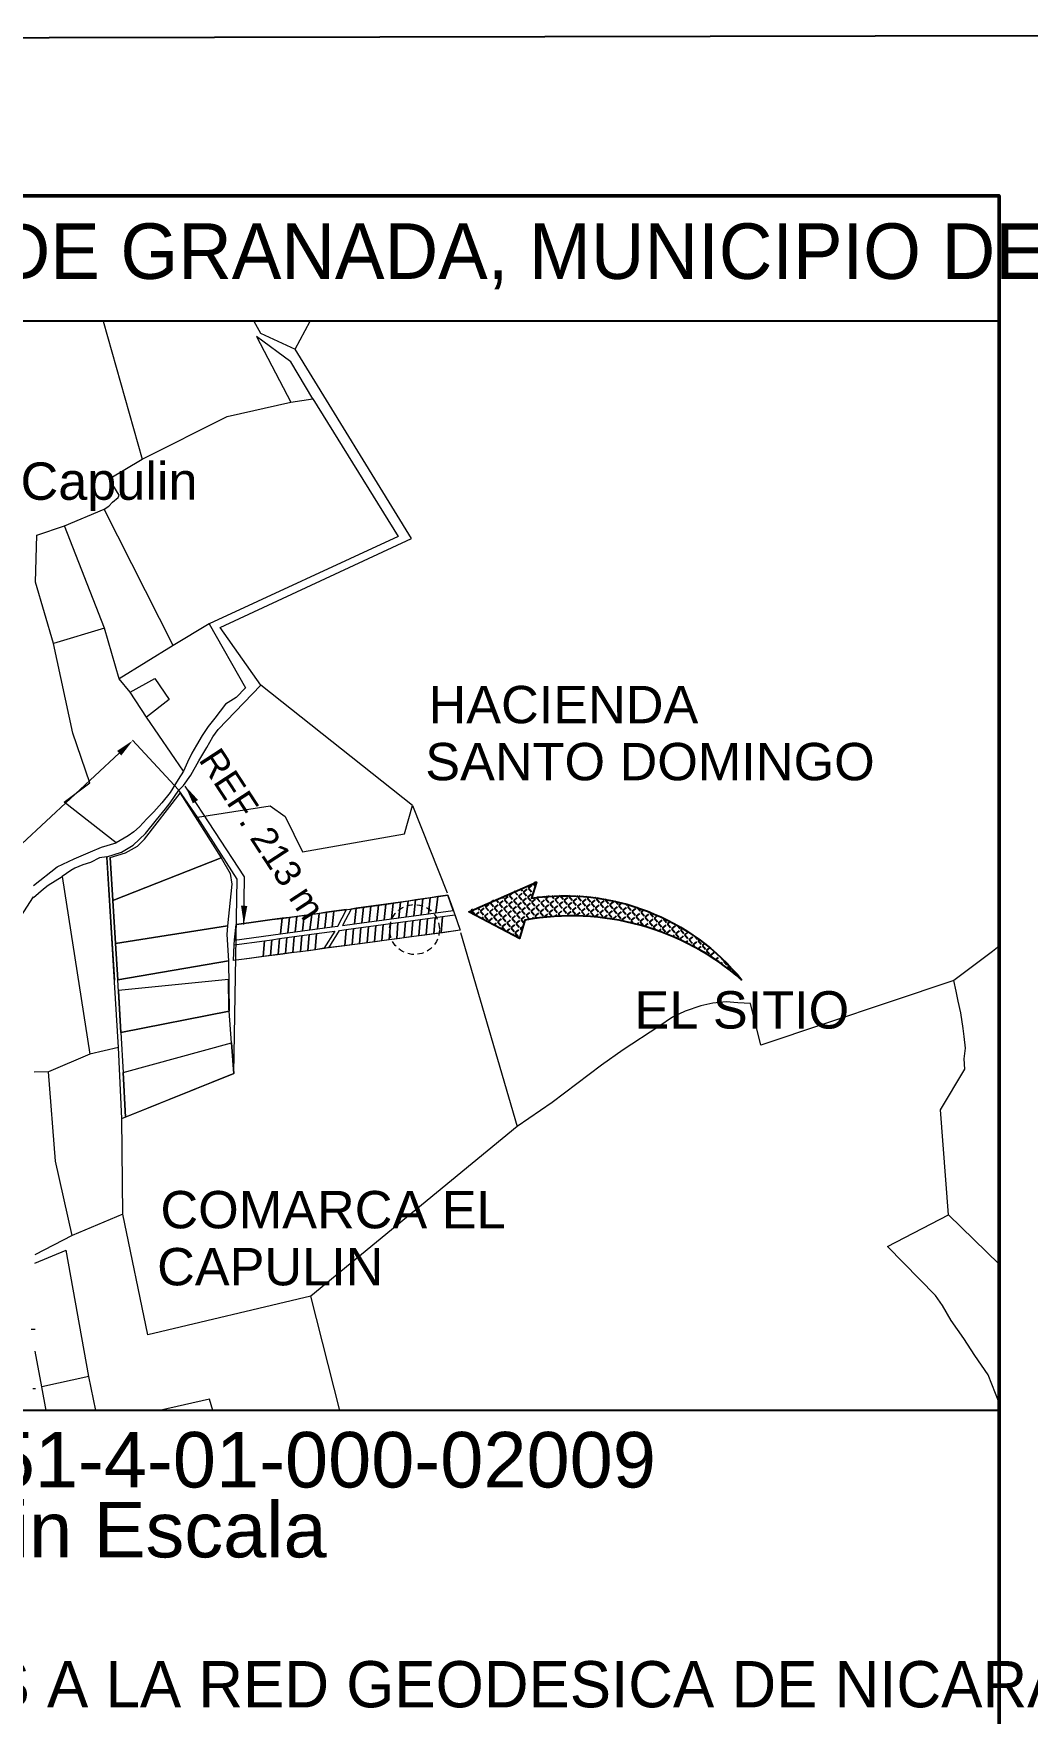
# Paper-space layout 'LAMINA DE TRABAJO' of a CAD drawing. Header units: millimetres. Extents: x 614351 to 615345, y 1320431 to 1320883.
# Drawn here: x 614882.3 to 614935.9, y 1320558.7 to 1320649.5 of the extents above; entities that cross this region are included whole.
import ezdxf
from ezdxf.enums import TextEntityAlignment as Align

# ---------------------------------------------------------------- set-up
doc = ezdxf.new("R2010")
doc.units = ezdxf.units.MM
doc.linetypes.add('DGN Style 2', pattern=[90.06457, 54.038742, -36.025828])
doc.layers.add('0 - TEXTO', color=5, linetype='Continuous')
doc.layers.add('2', color=7, linetype='Continuous')
doc.layers.add('Cotas', color=7, linetype='Continuous', lineweight=0)
doc.styles.add('CAJETIN 2', font='arial.ttf', dxfattribs={"height": 0.25})
doc.styles.add('HECTOR LOPEZ', font='arial.ttf')
doc.styles.add('PUNTOS PI', font='arial.ttf', dxfattribs={"height": 1.5})
doc.styles.get("Standard").update_dxf_attribs({"font": 'TCCM____.TTF'})
pattern_1 = [(0, (0, 0), (0, 6.985), [5.08, -1.905]), (90, (0, 0), (-6.985, 4e-16), [5.08, -1.905])]

psp = doc.layouts.new('LAMINA DE TRABAJO')

# ---------------------------------------------------------------- hatches: boundary and pattern name
h = psp.add_hatch()
h.set_pattern_fill('ANGLE', scale=0.05, angle=-50.30821)
h.set_pattern_definition([(309.6918, (614791.6188, 1320626.5969), (0.2687448, 0.2230511), [0.254, -0.09525]), (39.6918, (614791.6188, 1320626.5969), (-0.2230511, 0.2687448), [0.254, -0.09525])])
edge = h.paths.add_edge_path()
edge.add_arc((614911.294, 1320587.89), 13.922, 408.68656, 460.46115)
edge.add_line((614908.766, 1320601.581), (614908.479, 1320600.592))
edge.add_line((614908.479, 1320600.592), (614905.732, 1320602.037))
edge.add_line((614905.732, 1320602.037), (614909.401, 1320603.631))
edge.add_line((614909.401, 1320603.631), (614909.117, 1320602.765))
edge.add_arc((614910.93, 1320590.595), 12.305, 399.05485, 458.47286, ccw=False)
at = {"lineweight": 30, "true_color": 0x000000}
h = psp.add_hatch(dxfattribs=at)
h.set_pattern_fill('ANGLE', color=18)
h.set_pattern_definition(pattern_1)
h.paths.add_polyline_path([(614903.144, 1320601.592), (614902.744, 1320601.537), (614902.673, 1320600.658), (614903.072, 1320600.709)])
h = psp.add_hatch(dxfattribs=at)
h.set_pattern_fill('ANGLE', color=18)
h.set_pattern_definition(pattern_1)
h.paths.add_polyline_path([(614903.144, 1320601.592), (614902.744, 1320601.537), (614902.673, 1320600.658), (614903.072, 1320600.709)])

# ---------------------------------------------------------------- linework, layer by layer
for p, q in [((614934.41, 1320640.692), (614839.808, 1320640.692)), ((614934.41, 1320640.692), (614934.41, 1320575.067)), ((614934.41, 1320633.916), (614839.808, 1320633.916)), ((614934.41, 1320633.916), (614839.808, 1320633.916)), ((614934.41, 1320575.067), (614839.808, 1320575.067)), ((614934.41, 1320575.067), (614839.808, 1320575.067)), ((614934.41, 1320575.067), (614839.808, 1320575.067))]:
    psp.add_line(p, q)
at = {"color": 4}
psp.add_lwpolyline([(614659.974, 1320648.797), (614990.192, 1320649.456), (614990.061, 1320431.906), (614659.842, 1320431.247)], close=True, dxfattribs=at)
at = {"color": 7, "lineweight": 50}
psp.add_lwpolyline([(614668.532, 1320640.692), (614934.41, 1320640.692), (614934.41, 1320440.81), (614668.532, 1320440.81)], close=True, dxfattribs=at)
at = {"color": 7}
psp.add_lwpolyline([(614920.517, 1320598.32, 0.229832), (614908.798, 1320601.554), (614908.51, 1320600.565), (614905.763, 1320602.01), (614909.432, 1320603.604), (614909.149, 1320602.738, -0.265229), (614920.517, 1320598.32, 60.597834)], format="xyb", dxfattribs=at)
at = {"color": 18, "linetype": 'DGN Style 2', "lineweight": 5, "ltscale": 0.006, "true_color": 0x000000}
psp.add_circle((614902.835, 1320601.05), 1.348, dxfattribs=at)
psp.add_solid([(614886.768, 1320610.7), (614886.997, 1320610.453), (614887.622, 1320611.263)])
at = {"layer": '2', "color": 1, "linetype": 'Continuous', "lineweight": 0}
for p, q in [((614886.023, 1320633.916), (614888.125, 1320626.464)), ((614896.387, 1320632.407), (614897.203, 1320633.916)), ((614894.301, 1320633.09), (614896.152, 1320629.537)), ((614902.675, 1320622.185), (614896.387, 1320632.407)), ((614896.152, 1320629.537), (614897.34, 1320629.731)), ((614883.927, 1320622.865), (614886.074, 1320623.765)), ((614889.808, 1320616.402), (614886.074, 1320623.765)), ((614882.434, 1320622.36), (614883.927, 1320622.865)), ((614886.09, 1320617.33), (614883.927, 1320622.865)), ((614892.344, 1320617.377), (614902.675, 1320622.185)), ((614886.09, 1320617.33), (614883.328, 1320616.497)), ((614886.879, 1320614.601), (614886.09, 1320617.33)), ((614891.738, 1320617.558), (614889.808, 1320616.402)), ((614894.53, 1320614.248), (614892.344, 1320617.377)), ((614889.808, 1320616.402), (614886.879, 1320614.601)), ((614887.479, 1320613.866), (614886.879, 1320614.601)), ((614902.729, 1320607.742), (614894.53, 1320614.248)), ((614888.35, 1320612.515), (614887.479, 1320613.866)), ((614890.35, 1320609.601), (614888.35, 1320612.515)), ((614891.106, 1320607.129), (614890.111, 1320608.581)), ((614902.729, 1320607.742), (614904.595, 1320603.033)), ((614886.85, 1320594.679), (614886.211, 1320604.974)), ((614883.799, 1320603.918), (614885.304, 1320594.307)), ((614905.326, 1320600.89), (614908.382, 1320590.401)), ((614885.304, 1320594.307), (614883.065, 1320593.355)), ((614886.85, 1320594.679), (614885.304, 1320594.307)), ((614887.031, 1320590.835), (614886.85, 1320594.679)), ((614883.065, 1320593.355), (614882.297, 1320593.352)), ((614887.079, 1320585.665), (614887.031, 1320590.835)), ((614908.382, 1320590.401), (614897.242, 1320581.239)), ((614887.079, 1320585.665), (614884.35, 1320584.513)), ((614884.35, 1320584.513), (614882.333, 1320583.48)), ((614882.334, 1320583.028), (614884.017, 1320583.719)), ((614885.236, 1320576.902), (614884.017, 1320583.719)), ((614898.795, 1320575.067), (614897.242, 1320581.239)), ((614882.137, 1320579.465), (614882.348, 1320579.465)), ((614882.697, 1320576.349), (614882.352, 1320578.278)), ((614882.215, 1320576.248), (614882.359, 1320576.248)), ((614885.236, 1320576.902), (614882.697, 1320576.349)), ((614882.942, 1320575.067), (614882.697, 1320576.349)), ((614885.622, 1320575.067), (614885.236, 1320576.902))]:
    psp.add_line(p, q, dxfattribs=at)
for points in [[(614894.149, 1320633.916), (614894.515, 1320633.266), (614896.387, 1320632.407)], [(614897.34, 1320629.731), (614896.146, 1320631.726), (614894.301, 1320633.09)], [(614897.34, 1320629.731), (614901.947, 1320622.282), (614891.738, 1320617.558)], [(614888.125, 1320626.464), (614892.712, 1320628.76), (614896.152, 1320629.537)], [(614886.074, 1320623.765), (614886.329, 1320623.921), (614886.522, 1320624.139), (614886.828, 1320624.388), (614886.889, 1320624.522), (614886.349, 1320625.402), (614888.125, 1320626.464)], [(614883.328, 1320616.497), (614882.36, 1320619.81), (614882.434, 1320622.36)], [(614891.738, 1320617.558), (614893.701, 1320614.108), (614893.202, 1320613.591), (614892.631, 1320613.226), (614892.052, 1320612.461), (614891.696, 1320612.017), (614891.361, 1320611.541), (614891.058, 1320611.015), (614890.815, 1320610.581), (614890.572, 1320610.096), (614890.35, 1320609.601)], [(614886.718, 1320605.729), (614883.913, 1320607.938), (614885.289, 1320608.976), (614884.378, 1320611.653), (614883.328, 1320616.497)], [(614887.479, 1320613.866), (614888.806, 1320614.606), (614889.584, 1320613.471), (614888.35, 1320612.515)], [(614890.111, 1320608.581), (614890.356, 1320608.83), (614890.751, 1320609.398), (614891.177, 1320610.162), (614891.622, 1320610.885), (614891.936, 1320611.463), (614892.231, 1320611.856), (614894.53, 1320614.248)], [(614890.35, 1320609.601), (614890.077, 1320609.157), (614889.63, 1320608.454), (614889.183, 1320607.896), (614888.746, 1320607.409), (614888.369, 1320607.036), (614887.983, 1320606.591), (614887.677, 1320606.322), (614887.361, 1320606.114), (614886.718, 1320605.729)], [(614886.211, 1320604.974), (614887.009, 1320605.227), (614887.642, 1320605.602), (614888.303, 1320606.234), (614888.903, 1320606.979), (614889.391, 1320607.579), (614889.635, 1320607.899), (614890.111, 1320608.581)], [(614887.031, 1320590.835), (614893.084, 1320593.276), (614893.253, 1320603.774), (614891.106, 1320607.129)], [(614891.106, 1320607.129), (614895.039, 1320607.735), (614895.853, 1320607.165), (614896.78, 1320605.24), (614902.289, 1320606.217), (614902.729, 1320607.742)], [(614882.261, 1320603.423), (614883.528, 1320604.43), (614884.448, 1320604.868), (614885.327, 1320605.255), (614885.92, 1320605.507), (614886.718, 1320605.729)], [(614886.211, 1320604.974), (614885.811, 1320604.92), (614885.331, 1320604.68), (614884.912, 1320604.543), (614884.493, 1320604.365), (614884.268, 1320604.24), (614883.799, 1320603.918)], [(614882.263, 1320602.786), (614882.799, 1320603.242), (614883.053, 1320603.449), (614883.799, 1320603.918)], [(614879.29, 1320599.415), (614879.551, 1320599.553), (614879.828, 1320599.64), (614880.064, 1320599.728), (614880.238, 1320599.815), (614880.382, 1320599.933), (614880.561, 1320600.179), (614882.263, 1320602.81)], [(614934.41, 1320600.159), (614934.049, 1320599.858), (614931.969, 1320598.29)], [(614931.969, 1320598.29), (614921.536, 1320594.798), (614920.987, 1320597.056), (614920.299, 1320597.081), (614919.663, 1320597.138), (614918.946, 1320597.071), (614918.301, 1320596.932), (614917.452, 1320596.638), (614916.767, 1320596.314), (614916.033, 1320595.805), (614914.104, 1320594.557), (614912.941, 1320593.725), (614911.605, 1320592.718), (614910.27, 1320591.701), (614908.382, 1320590.401)], [(614931.672, 1320585.644), (614931.241, 1320591.305), (614932.558, 1320593.504), (614932.533, 1320594.059), (614932.591, 1320594.635), (614932.524, 1320595.262), (614932.48, 1320595.704), (614932.341, 1320596.546), (614932.203, 1320597.182), (614932.096, 1320597.716), (614931.969, 1320598.29)], [(614884.35, 1320584.513), (614883.439, 1320588.526), (614883.065, 1320593.355)], [(614897.242, 1320581.239), (614888.429, 1320579.147), (614887.079, 1320585.665)], [(614934.41, 1320575.483), (614933.826, 1320576.994), (614933.101, 1320578.037), (614932.5, 1320578.958), (614931.826, 1320579.919), (614931.359, 1320580.728), (614930.986, 1320581.28), (614928.383, 1320583.923), (614931.672, 1320585.644)], [(614934.41, 1320582.964), (614931.672, 1320585.644)], [(614891.938, 1320575.067), (614891.766, 1320575.677), (614889.059, 1320575.067)]]:
    psp.add_lwpolyline(points, dxfattribs=at)
at = {"layer": '2', "color": 1, "linetype": 'Continuous', "lineweight": 0, "flags": 128}
for points in [[(614886.537, 1320602.622), (614886.391, 1320604.943), (614887.216, 1320605.188), (614887.869, 1320605.559), (614888.25, 1320605.93), (614890.179, 1320608.415), (614892.395, 1320604.919)], [(614886.682, 1320600.301), (614886.537, 1320602.622), (614892.395, 1320604.919), (614892.871, 1320604.081), (614892.97, 1320603.5), (614892.737, 1320601.258)], [(614886.805, 1320598.328), (614886.682, 1320600.301), (614892.737, 1320601.258), (614892.694, 1320600.779), (614892.779, 1320599.354)], [(614886.967, 1320595.489), (614886.805, 1320598.328), (614892.779, 1320599.354), (614892.823, 1320596.645)], [(614887.229, 1320590.915), (614887.091, 1320593.325), (614892.956, 1320594.927), (614893.084, 1320593.276)]]:
    psp.add_lwpolyline(points, close=True, dxfattribs=at)
for points in [[(614886.222, 1320604.934), (614886.367, 1320602.613), (614886.512, 1320600.291), (614886.635, 1320598.319)], [(614886.391, 1320604.943), (614886.537, 1320602.622), (614886.682, 1320600.301), (614886.805, 1320598.328)], [(614886.537, 1320602.622), (614892.395, 1320604.919)], [(614886.682, 1320600.301), (614892.737, 1320601.258)], [(614892.694, 1320600.779), (614892.779, 1320599.354)], [(614893.084, 1320593.276), (614892.956, 1320594.927), (614892.823, 1320596.645), (614892.813, 1320596.765), (614892.792, 1320598.353), (614886.838, 1320597.76)], [(614886.838, 1320597.76), (614886.967, 1320595.489), (614887.091, 1320593.325), (614887.229, 1320590.915)], [(614886.967, 1320595.489), (614892.823, 1320596.645)], [(614887.091, 1320593.325), (614892.956, 1320594.927)]]:
    psp.add_lwpolyline(points, dxfattribs=at)
at = {"layer": '2', "color": 1, "linetype": 'Continuous', "lineweight": 0, "const_width": 0.000404, "flags": 128}
psp.add_lwpolyline([(614887.229, 1320590.915), (614893.084, 1320593.276), (614892.813, 1320596.765), (614892.779, 1320599.354), (614886.805, 1320598.328)], close=True, dxfattribs=at)
at = {"layer": 'Cotas'}
for p, q in [((614863.098, 1320588.482), (614886.883, 1320610.576)), ((614890.095, 1320608.601), (614887.608, 1320611.278))]:
    psp.add_line(p, q, dxfattribs=at)
psp.add_lwpolyline([(614893.618, 1320601.322), (614893.66, 1320603.892), (614890.45, 1320608.803)], dxfattribs=at)
at = {"layer": 'Cotas', "color": 1, "lineweight": 0}
for points in [[(614893.208, 1320601.327), (614894.004, 1320601.426), (614895.139, 1320601.584), (614895.638, 1320601.652), (614896.038, 1320601.695), (614896.8, 1320601.804), (614897.492, 1320601.892), (614898.365, 1320602.02), (614899.48, 1320602.168), (614901.331, 1320602.424), (614902.404, 1320602.575), (614903.737, 1320602.776), (614904.637, 1320602.913), (614904.902, 1320602.165), (614905.293, 1320601.01), (614904.345, 1320600.873), (614903.244, 1320600.73), (614902.629, 1320600.651), (614902.371, 1320600.611), (614902.042, 1320600.567), (614901.324, 1320600.475), (614900.709, 1320600.391), (614899.899, 1320600.279), (614898.276, 1320600.071), (614897.852, 1320600.015), (614897.475, 1320599.953), (614897.103, 1320599.906), (614896.182, 1320599.789), (614895.729, 1320599.726), (614894.689, 1320599.588), (614893.91, 1320599.486), (614893.494, 1320599.433), (614893.05, 1320599.376), (614893.087, 1320600.213), (614893.115, 1320600.486)], [(614893.214, 1320601.328), (614894.009, 1320601.427), (614895.144, 1320601.585), (614895.642, 1320601.652), (614896.042, 1320601.695), (614896.804, 1320601.805), (614897.496, 1320601.892), (614898.368, 1320602.02), (614899.482, 1320602.168), (614901.333, 1320602.424), (614902.405, 1320602.575), (614903.738, 1320602.777), (614904.637, 1320602.913), (614904.902, 1320602.165), (614905.293, 1320601.011), (614904.345, 1320600.874), (614903.245, 1320600.731), (614902.63, 1320600.652), (614902.372, 1320600.612), (614902.043, 1320600.568), (614901.325, 1320600.476), (614900.71, 1320600.392), (614899.901, 1320600.281), (614898.279, 1320600.072), (614897.855, 1320600.017), (614897.479, 1320599.954), (614897.106, 1320599.907), (614896.186, 1320599.79), (614895.733, 1320599.728), (614894.694, 1320599.59), (614893.915, 1320599.487), (614893.499, 1320599.435), (614893.056, 1320599.378), (614893.092, 1320600.214), (614893.121, 1320600.487)], [(614900.792, 1320601.516), (614901.192, 1320601.571), (614901.286, 1320602.418), (614900.885, 1320602.362)], [(614901.192, 1320601.571), (614901.593, 1320601.625), (614901.686, 1320602.474), (614901.286, 1320602.418)], [(614901.593, 1320601.625), (614901.993, 1320601.68), (614902.087, 1320602.53), (614901.686, 1320602.474)], [(614901.993, 1320601.68), (614902.393, 1320601.734), (614902.487, 1320602.587), (614902.087, 1320602.53)], [(614902.393, 1320601.734), (614902.793, 1320601.788), (614902.888, 1320602.648), (614902.487, 1320602.587)], [(614902.793, 1320601.788), (614903.193, 1320601.843), (614903.289, 1320602.709), (614902.888, 1320602.648)], [(614903.193, 1320601.843), (614903.594, 1320601.897), (614903.69, 1320602.769), (614903.289, 1320602.709)], [(614903.594, 1320601.897), (614903.994, 1320601.952), (614904.091, 1320602.83), (614903.69, 1320602.769)], [(614903.994, 1320601.952), (614904.931, 1320602.079), (614904.637, 1320602.913), (614904.091, 1320602.83)], [(614893.114, 1320600.472), (614895.589, 1320600.809), (614895.683, 1320601.658), (614895.139, 1320601.584), (614894.004, 1320601.426), (614893.208, 1320601.327)], [(614895.589, 1320600.809), (614895.99, 1320600.863), (614896.082, 1320601.701), (614895.683, 1320601.658)], [(614895.99, 1320600.863), (614896.39, 1320600.918), (614896.483, 1320601.759), (614896.082, 1320601.701)], [(614896.39, 1320600.918), (614896.79, 1320600.972), (614896.883, 1320601.815), (614896.483, 1320601.759)], [(614896.79, 1320600.972), (614897.19, 1320601.026), (614897.283, 1320601.865), (614896.883, 1320601.815)], [(614897.19, 1320601.026), (614897.591, 1320601.081), (614897.683, 1320601.92), (614897.283, 1320601.865)], [(614897.591, 1320601.081), (614897.991, 1320601.135), (614898.084, 1320601.979), (614897.683, 1320601.92)], [(614897.991, 1320601.135), (614898.391, 1320601.19), (614898.484, 1320602.036), (614898.084, 1320601.979)], [(614898.391, 1320601.19), (614898.692, 1320601.231), (614899.158, 1320602.125), (614898.484, 1320602.036)], [(614898.952, 1320601.266), (614899.592, 1320601.353), (614899.685, 1320602.196), (614899.411, 1320602.158)], [(614899.592, 1320601.353), (614899.992, 1320601.407), (614900.085, 1320602.251), (614899.685, 1320602.196)], [(614899.992, 1320601.407), (614900.392, 1320601.462), (614900.485, 1320602.307), (614900.085, 1320602.251)], [(614900.392, 1320601.462), (614900.792, 1320601.516), (614900.885, 1320602.362), (614900.485, 1320602.307)], [(614902.343, 1320601.483), (614902.744, 1320601.537), (614902.672, 1320600.657), (614902.272, 1320600.598)], [(614902.744, 1320601.537), (614903.144, 1320601.592), (614903.072, 1320600.708), (614902.672, 1320600.657)], [(614903.144, 1320601.592), (614903.544, 1320601.646), (614903.472, 1320600.761), (614903.072, 1320600.708)], [(614903.544, 1320601.646), (614903.944, 1320601.7), (614903.873, 1320600.814), (614903.472, 1320600.761)], [(614903.944, 1320601.7), (614904.345, 1320601.755), (614904.272, 1320600.864), (614903.873, 1320600.814)], [(614904.345, 1320601.755), (614905.01, 1320601.845), (614905.293, 1320601.01), (614904.272, 1320600.864)], [(614895.537, 1320600.557), (614895.94, 1320600.612), (614895.87, 1320599.746), (614895.467, 1320599.692)], [(614895.94, 1320600.612), (614896.34, 1320600.666), (614896.27, 1320599.8), (614895.87, 1320599.746)], [(614896.34, 1320600.666), (614896.741, 1320600.721), (614896.67, 1320599.851), (614896.27, 1320599.8)], [(614896.741, 1320600.721), (614897.141, 1320600.775), (614897.07, 1320599.901), (614896.67, 1320599.851)], [(614897.141, 1320600.775), (614897.541, 1320600.83), (614897.47, 1320599.952), (614897.07, 1320599.901)], [(614897.541, 1320600.83), (614898.526, 1320600.963), (614897.942, 1320600.027), (614897.47, 1320599.952)], [(614898.786, 1320600.999), (614899.142, 1320601.047), (614899.071, 1320600.173), (614898.201, 1320600.061)], [(614899.142, 1320601.047), (614899.542, 1320601.102), (614899.471, 1320600.224), (614899.071, 1320600.173)], [(614899.542, 1320601.102), (614899.942, 1320601.156), (614899.871, 1320600.276), (614899.471, 1320600.224)], [(614899.942, 1320601.156), (614900.342, 1320601.211), (614900.271, 1320600.331), (614899.871, 1320600.276)], [(614900.342, 1320601.211), (614900.743, 1320601.265), (614900.671, 1320600.386), (614900.271, 1320600.331)], [(614900.743, 1320601.265), (614901.143, 1320601.319), (614901.072, 1320600.44), (614900.671, 1320600.386)], [(614901.143, 1320601.319), (614901.543, 1320601.374), (614901.472, 1320600.494), (614901.072, 1320600.44)], [(614901.543, 1320601.374), (614901.943, 1320601.428), (614901.872, 1320600.545), (614901.472, 1320600.494)], [(614901.943, 1320601.428), (614902.343, 1320601.483), (614902.272, 1320600.598), (614901.872, 1320600.545)], [(614893.088, 1320600.224), (614894.73, 1320600.447), (614894.66, 1320599.585), (614893.91, 1320599.486), (614893.494, 1320599.433), (614893.05, 1320599.376)], [(614894.73, 1320600.447), (614895.134, 1320600.502), (614895.064, 1320599.638), (614894.66, 1320599.585)], [(614895.134, 1320600.502), (614895.537, 1320600.557), (614895.467, 1320599.692), (614895.064, 1320599.638)]]:
    psp.add_lwpolyline(points, close=True, dxfattribs=at)
at = {"layer": 'Cotas', "color": 7, "lineweight": 0}
for points in [[(614891.143, 1320608.05), (614890.862, 1320607.866), (614890.45, 1320608.803)], [(614893.466, 1320602.334), (614893.803, 1320602.328), (614893.618, 1320601.322)]]:
    psp.add_solid(points, dxfattribs=at)

# ---------------------------------------------------------------- texts
at = {"color": 7, "lineweight": 50}
psp.add_text('DEPARTAMENTO DE GRANADA, MUNICIPIO DE GRANADA', height=3, dxfattribs=at).set_placement((614845.714, 1320636.202))
at = {"style": 'CAJETIN 2'}
for s, height, p in [('Comarca El Capulin', 2.01848, (614866.044, 1320624.267)), ('HACIENDA', 2.0185, (614903.594, 1320612.195)), ('SANTO DOMINGO', 2.01848, (614903.416, 1320609.114)), ('COMARCA EL ', 2.01848, (614889.111, 1320584.906)), ('CAPULIN ', 2.0185, (614888.933, 1320581.825))]:
    psp.add_text(s, height=height, dxfattribs=at).set_placement(p)
at = {"color": 5, "style": 'CAJETIN 2'}
psp.add_text('EL SITIO', height=2.0185, dxfattribs=at).set_placement((614914.721, 1320595.7))
at = {"color": 7, "lineweight": 50, "style": 'HECTOR LOPEZ'}
psp.add_text('Planta de Ubicación Sin Escala', height=3, dxfattribs=at).set_placement((614839.854, 1320567.126))
at = {"color": 7, "lineweight": 50, "insert": (614840.172, 1320573.904), "char_height": 3, "width": 112.12805, "attachment_point": 1, "style": 'HECTOR LOPEZ'}
psp.add_mtext('Número Catastral: {\\C256;3051-4-01-000-02009}', dxfattribs=at)
at = {"layer": '0 - TEXTO', "transparency": 33554687}
psp.add_text('COORDENADAS NO VINCULADAS A LA RED GEODESICA DE NICARAGUA', height=2.5, dxfattribs=at).set_placement((614886.515, 1320559.025), align=Align.CENTER)
at = {"layer": 'Cotas', "color": 18, "true_color": 0x000000, "insert": (614894.604, 1320606.199), "char_height": 1.4129, "attachment_point": 5, "rotation": 303.16419, "style": 'PUNTOS PI'}
psp.add_mtext('\\A1;REF. 213 m', dxfattribs=at)

doc.saveas('drawing.dxf')
